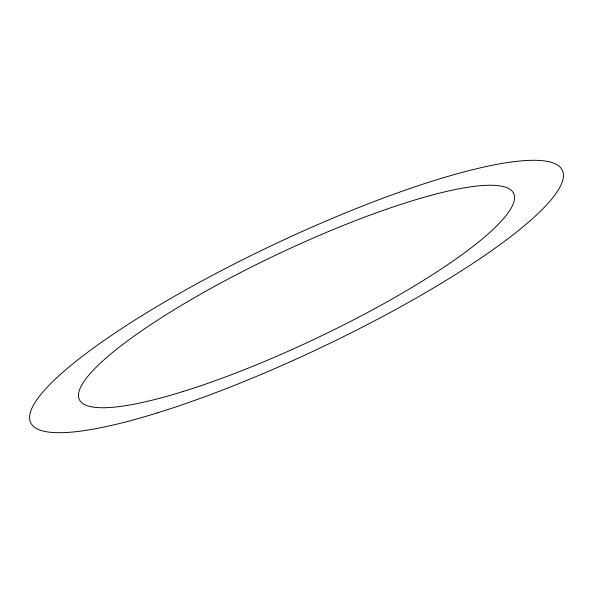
<?xml version="1.0" encoding="UTF-8"?>
<svg xmlns="http://www.w3.org/2000/svg" width="593" height="593" viewBox="0 0 593 593"><rect width="100%" height="100%" fill="white"/><g stroke="black" fill="none" stroke-linecap="round" stroke-linejoin="round"><path stroke-width="0.89" d="M157.523 412.839A294.261 56.654 -25.4 0 0 563.35 176.996A294.261 56.654 -25.4 0 0 168.627 299.658A294.261 56.654 -25.4 0 0 157.523 412.839M182.978 391.528A240.365 46.276 -25.4 0 0 514.472 198.885A240.365 46.276 -25.4 0 0 192.05 299.08A240.365 46.276 -25.4 0 0 182.978 391.528"/></g></svg>
